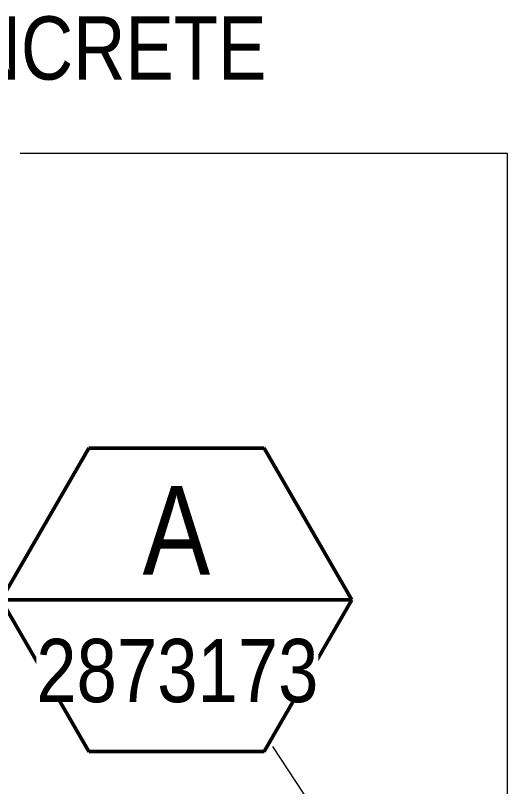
# Model space of a CAD drawing. Header units: metres. Extents: x -1161 to -1080, y 3 to 563.
# Drawn here: x -1143.987 to -1142.043, y 511.191 to 514.24 of the extents above; entities that cross this region are included whole.
import ezdxf

# ---------------------------------------------------------------- set-up
doc = ezdxf.new("R2010")
doc.units = ezdxf.units.M
doc.layers.add('A-ANNO-SYMB', color=7, linetype='Continuous', lineweight=9)
doc.layers.add('G-ANNO-TEXT', color=7, linetype='Continuous', lineweight=9)
doc.styles.add('Arial Narrow', font='ARIALN.TTF', dxfattribs={"height": 0.35})
doc.styles.add('Arial Narrow_2', font='ARIALN.TTF', dxfattribs={"height": 0.25})

# ---------------------------------------------------------------- blocks, each defined once
blk = doc.blocks.new('Detail View - SheetRef-4900799-DRG-2873171 - BARRIER LAYOUT')
at = {"layer": 'A-ANNO-SYMB', "lineweight": 50}
for p, q in [((-0.003462, 0.006), (-0.006928, -0.000003)), ((0.003464, 0.006), (-0.003462, 0.006)), ((0.006928, 0), (0.003464, 0.006)), ((-0.006928, 0), (0.006928, 0)), ((-0.006928, -0.000003), (-0.003465, -0.006)), ((0.003464, -0.006), (0.006928, 0)), ((-0.003465, -0.006), (0.003464, -0.006))]:
    blk.add_line(p, q, dxfattribs=at)

msp = doc.modelspace()

# ---------------------------------------------------------------- linework, layer by layer
at = {"layer": 'A-ANNO-SYMB', "lineweight": 18}
msp.add_line((-1142.6186, 510.8158), (-1142.9696, 511.3502), dxfattribs=at)
at = {"layer": 'G-ANNO-TEXT'}
for p, q in [((-1142.6854, 513.6942), (-1143.9675, 513.6942)), ((-1142.0425, 513.6942), (-1142.6854, 513.6942)), ((-1142.0425, 510.1137), (-1142.0425, 513.6942))]:
    msp.add_line(p, q, dxfattribs=at)

# ---------------------------------------------------------------- block references
at = {"layer": 'A-ANNO-SYMB', "lineweight": 50, "xscale": 99.99999999999994, "yscale": 99.99999999999994, "zscale": 99.99999999999994}
msp.add_blockref('Detail View - SheetRef-4900799-DRG-2873171 - BARRIER LAYOUT', (-1143.35, 511.9292), dxfattribs=at)

# ---------------------------------------------------------------- texts
at = {"layer": 'G-ANNO-TEXT', "insert": (-1148.7543, 514.2359), "char_height": 0.25, "attachment_point": 1, "style": 'Arial Narrow_2', "bg_fill": 3, "box_fill_scale": 1, "bg_fill_color": 256, "bg_fill_true_color": 13158600, "bg_fill_transparency": 0}
msp.add_mtext('MIN 1200 HIGH, CAST IN-SITU CONCRETE ', dxfattribs=at)

# ---------------------------------------------------------------- next in the draw order: texts
at = {"layer": 'A-ANNO-SYMB', "insert": (-1143.4846, 512.379), "char_height": 0.35, "attachment_point": 1, "style": 'Arial Narrow', "bg_fill": 3, "box_fill_scale": 1, "bg_fill_color": 256, "bg_fill_transparency": 0}
msp.add_mtext('A', dxfattribs=at)
at = {"layer": 'A-ANNO-SYMB', "insert": (-1143.9046, 511.7749), "char_height": 0.25, "attachment_point": 1, "style": 'Arial Narrow_2', "bg_fill": 3, "box_fill_scale": 1, "bg_fill_color": 256, "bg_fill_true_color": 13158600, "bg_fill_transparency": 0}
msp.add_mtext('2873173', dxfattribs=at)

doc.saveas('drawing.dxf')
